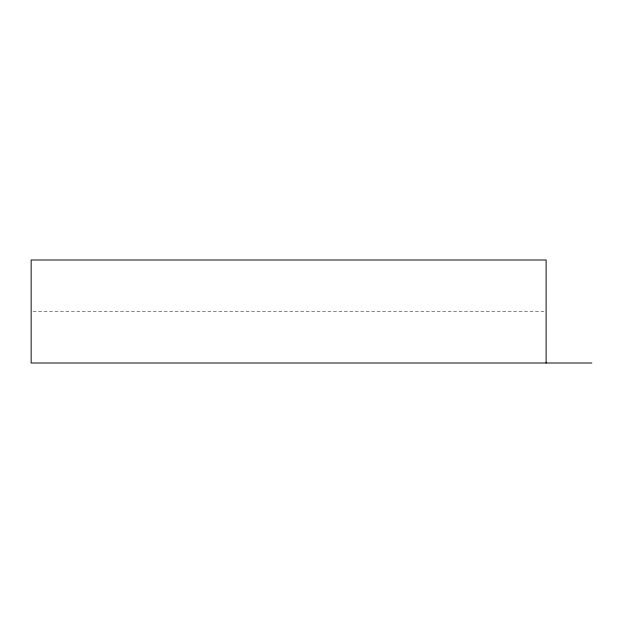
<?xml version="1.0" encoding="UTF-8"?>
<svg xmlns="http://www.w3.org/2000/svg" width="623" height="623" viewBox="0 0 623 623"><rect width="100%" height="100%" fill="white"/><g stroke="black" fill="none" stroke-linecap="round" stroke-linejoin="round"><path stroke-width="0.47" stroke-dasharray="3.12 2.34" d="M33.097 311.5L545.148 311.5"/><path stroke-width="0.93" d="M591.85 362.999L31.15 362.999L31.15 260.001L546.122 260.001L546.122 362.999"/></g></svg>
